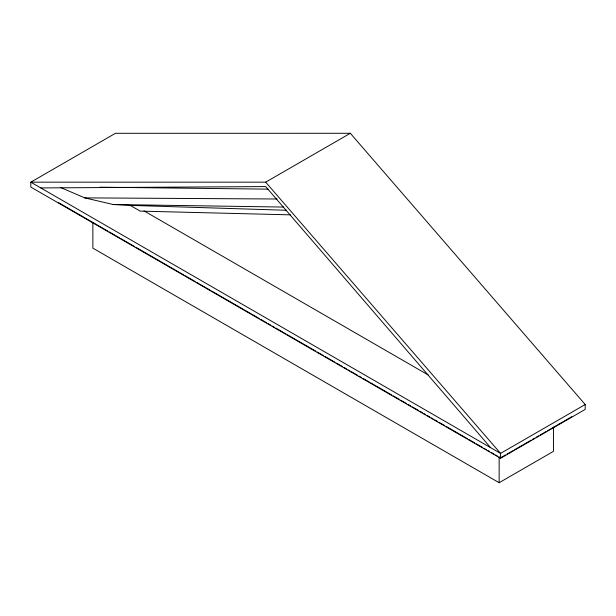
<?xml version="1.0" encoding="UTF-8"?>
<svg xmlns="http://www.w3.org/2000/svg" width="616" height="616" viewBox="0 0 616 616"><rect width="100%" height="100%" fill="white"/><g stroke="black" fill="none" stroke-linecap="round" stroke-linejoin="round"><path stroke-width="0.92" d="M500.562 458.273L500.562 453.391L30.8 182.167L265.681 182.159L350.319 133.287L585.2 404.52L585.2 409.409L500.562 458.273L30.8 187.064L30.8 182.174L115.438 133.302L350.319 133.287M500.562 453.391L585.2 404.52M500.562 457.827L505.528 454.962M507.168 454.015L512.989 450.658M514.606 449.718L531.215 440.132M532.778 439.231L534.526 438.215M536.082 437.322L538.669 435.828M540.217 434.935L542.812 433.433M543.52 433.025L546.13 431.523M547.647 430.638L550.273 429.129M550.958 428.736L557.726 424.824M558.389 424.439L566.427 419.804M566.843 419.565L571.81 416.693M92.87 223.015L92.87 248.148L499.145 482.713L553.461 451.351L553.461 427.15M40.772 187.926L265.681 186.579L490.59 447.624M60.507 187.464L84.792 197.882L277.146 198.999M100.054 187.195L268.045 189.143M84.792 197.882L113.205 204.512L283.699 207.061M290.513 214.853L140.202 211.126L130.23 205.367L113.205 204.512M130.23 205.367L286.663 210.272M143.975 210.865L428.405 375.075M58.381 202.541L65.073 206.406M65.635 206.73L85.324 218.095M85.886 218.418L92.816 222.422M93.386 222.746L100.3 226.742M100.878 227.073L104.466 229.144M105.043 229.475L107.792 231.069M109.201 231.885L111.95 233.472M112.536 233.803L119.442 237.791M120.859 238.615L123.6 240.194M124.193 240.533L134.419 246.439M135.851 247.262L168.538 266.135M169.154 266.497L176.03 270.463M176.653 270.824L180.188 272.865M180.811 273.227L183.514 274.79M184.977 275.629L187.68 277.185M188.304 277.554L195.164 281.512M196.635 282.359L199.322 283.914M199.961 284.284L206.814 288.242M207.461 288.611L210.141 290.159M211.619 291.014L244.259 309.856M244.929 310.241L251.751 314.183M252.421 314.568L259.236 318.503M260.753 319.373L263.402 320.905M264.079 321.298L266.728 322.83M268.245 323.7L270.886 325.233M272.411 326.11L274.22 327.15M275.737 328.028L282.536 331.955M283.229 332.355L285.87 333.88M287.395 334.757L315.823 351.174M317.371 352.067L323.315 355.501M324.863 356.395L334.965 362.223M336.521 363.124L339.123 364.626M339.855 365.049L342.45 366.551M344.013 367.452L346.615 368.953M348.179 369.854L349.942 370.87M351.513 371.779L357.434 375.198M359.005 376.106L361.592 377.6M363.171 378.509L369.084 381.92M370.663 382.836L391.553 394.895M393.147 395.811L399.037 399.214M400.639 400.138L406.529 403.542M408.131 404.466L410.687 405.944M412.297 406.868L418.179 410.264M419.789 411.195L422.337 412.666M423.954 413.598L425.664 414.591M427.281 415.523L429.829 416.993M431.446 417.925L433.156 418.918M434.781 419.85L437.314 421.313M438.938 422.253L444.806 425.641M446.438 426.58L467.275 438.615M468.915 439.562L474.759 442.935M476.414 443.89L482.251 447.262M483.907 448.217L486.409 449.665M488.072 450.619L489.743 451.582M491.399 452.544L493.901 453.984M495.564 454.947L497.228 455.909M265.681 182.159L500.562 453.384M499.145 456.648L499.145 482.713"/></g></svg>
